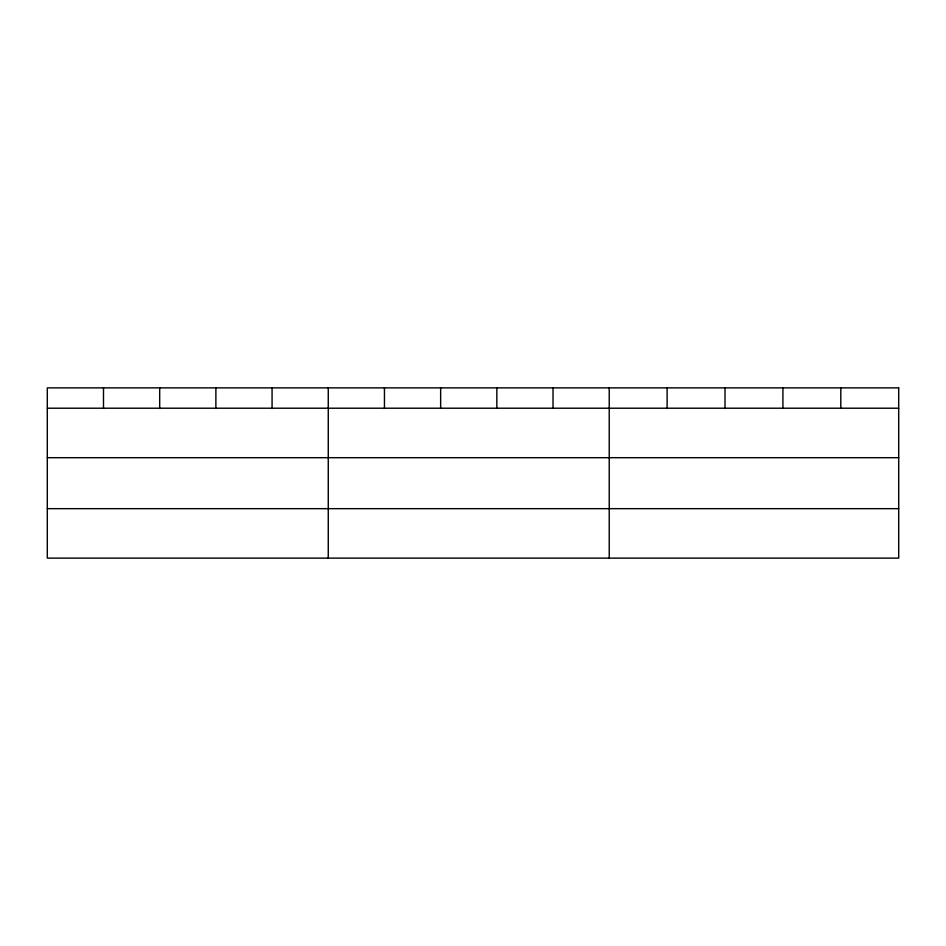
<?xml version="1.0" encoding="UTF-8"?>
<svg xmlns="http://www.w3.org/2000/svg" width="946" height="946" viewBox="0 0 946 946"><rect width="100%" height="100%" fill="white"/><g stroke="black" fill="none" stroke-linecap="round" stroke-linejoin="round"><path stroke-width="1.42" d="M47.3 408.211L898.7 408.211M47.3 457.687L898.7 457.687M47.3 508.664L898.7 508.664M840.805 387.872L840.805 408.211M782.91 387.872L782.91 408.211M725.014 387.872L725.014 408.211M667.119 387.872L667.119 408.211M609.224 387.872L609.224 558.128M553.032 387.872L553.032 408.211M496.839 387.872L496.839 408.211M440.647 387.872L440.647 408.211M384.454 387.872L384.454 408.211M328.262 387.872L328.262 558.128M272.07 387.872L272.07 408.211M215.877 387.872L215.877 408.211M159.685 387.872L159.685 408.211M103.492 387.872L103.492 408.211M898.7 387.872L47.3 387.872L47.3 558.128L898.7 558.128L898.7 387.872"/></g></svg>
